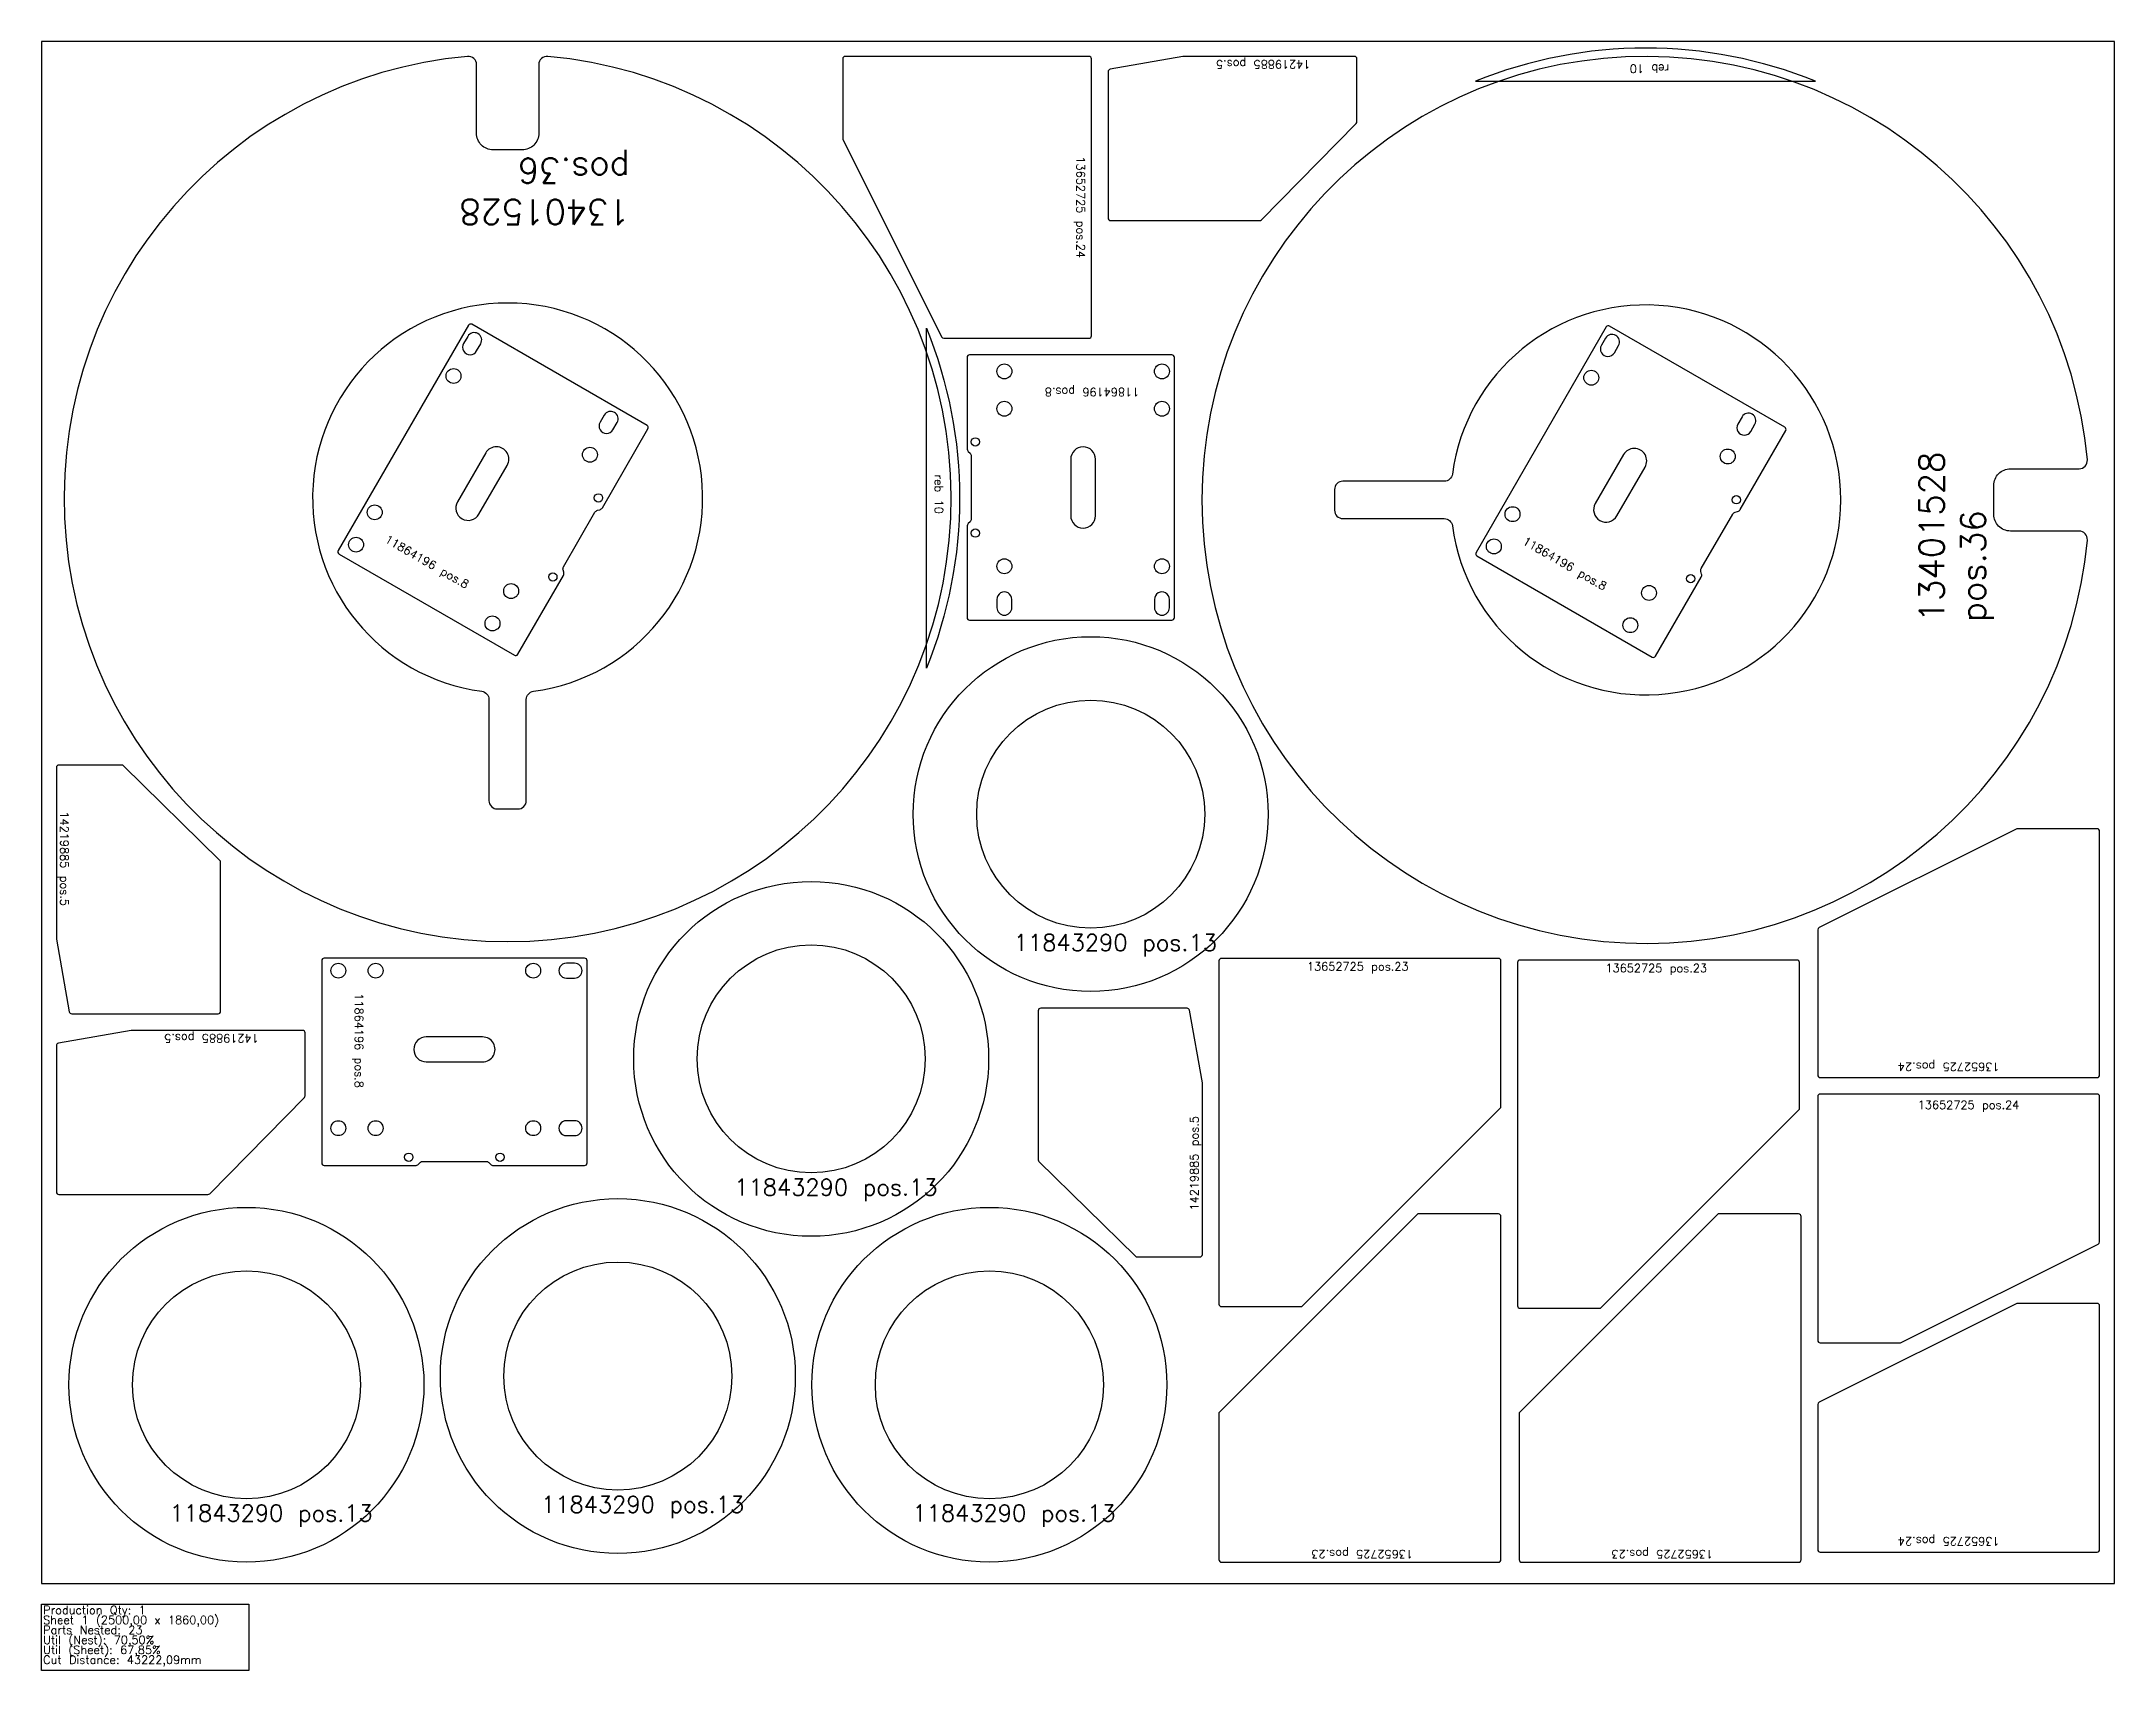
# Model space of a CAD drawing. Header units: millimetres. Extents: x 0 to 2500, y -105 to 1860.
import ezdxf

# ---------------------------------------------------------------- set-up
doc = ezdxf.new("R2010")
doc.units = ezdxf.units.MM
for name, color, linetype in [('11843290', 7, 'Continuous'), ('11864196', 7, 'Continuous'), ('13401528', 7, 'Continuous'), ('13652725', 7, 'Continuous'), ('14219885', 7, 'Continuous'), ('Rebaixo', 6, 'Continuous'), ('sheet', 24, 'Continuous'), ('Stats', 7, 'Continuous'), ('Texto', 7, 'Continuous')]:
    doc.layers.add(name, color=color, linetype=linetype)
doc.styles.get("Standard").update_dxf_attribs({"font": 'txt.shx'})

msp = doc.modelspace()

# ---------------------------------------------------------------- linework, layer by layer
at = {"layer": '11843290', "color": 231}
for centre, radius in [((1265.3, 928), 214), ((1265.3, 928), 137.5), ((928.2, 632.8), 214), ((928.2, 632.8), 137.5), ((247.2, 239.7), 214), ((695.1, 250.2), 214), ((1143.1, 239.7), 214), ((247.2, 239.7), 137.5), ((695.1, 250.2), 137.5), ((1143.1, 239.7), 137.5)]:
    msp.add_circle(centre, radius, dxfattribs=at)
at = {"layer": '11864196', "color": 231}
for points in [[(731.4, 1392.7, 0.414214), (730.3, 1396.8), (519, 1518.8, 0.414214), (514.9, 1517.7), (357.9, 1245.8, 0.414214), (359, 1241.7), (570.3, 1119.7, 0.414214), (574.4, 1120.8), (629.4, 1216, 0.198912), (629.9, 1219.8), (629.1, 1222.6, -0.198912), (629.6, 1226.4), (667.5, 1292.1, -0.198912), (670.6, 1294.5), (673.4, 1295.2, 0.198912), (676.4, 1297.5)], [(509.1, 1495.7, 1.000022), (524.7, 1486.7), (529.7, 1495.3, 0.999978), (514.1, 1504.3)], [(2103.5, 1390.6, 0.414214), (2102.4, 1394.7), (1891.1, 1516.7, 0.414214), (1887, 1515.6), (1730, 1243.6, 0.414214), (1731.1, 1239.5), (1942.4, 1117.5, 0.414214), (1946.5, 1118.6), (2001.5, 1213.8, 0.198912), (2002, 1217.6), (2001.2, 1220.5, -0.198912), (2001.7, 1224.3), (2039.7, 1290, -0.198912), (2042.7, 1292.3), (2045.5, 1293, 0.198912), (2048.6, 1295.4)], [(1881.2, 1493.5, 1.000044), (1896.8, 1484.5), (1901.8, 1493.2, 0.999956), (1886.2, 1502.2)], [(1116.2, 1165, 0.414214), (1119.2, 1162), (1363.2, 1162, 0.414214), (1366.2, 1165), (1366.2, 1479, 0.414214), (1363.2, 1482), (1119.2, 1482, 0.414214), (1116.2, 1479), (1116.2, 1369.1, 0.198912), (1117.7, 1365.5), (1119.8, 1363.5, -0.198912), (1121.2, 1359.9), (1121.2, 1284.1, -0.198912), (1119.8, 1280.5), (1117.7, 1278.5, 0.198912), (1116.2, 1274.9)], [(673.6, 1400.7, 1.000022), (689.2, 1391.7), (694.2, 1400.3, 0.999978), (678.6, 1409.3)], [(2045.8, 1398.5, 1.000045), (2061.3, 1389.5), (2066.3, 1398.2, 0.999956), (2050.8, 1407.2)], [(501.7, 1304.8, 0.999985), (527.6, 1289.8), (561.6, 1348.7, 1.000015), (535.7, 1363.7)], [(1271.2, 1356, 0.999988), (1241.2, 1356), (1241.2, 1288, 0.999969), (1271.2, 1288)], [(1873.8, 1302.7, 0.999986), (1899.8, 1287.7), (1933.8, 1346.6, 1.000016), (1907.8, 1361.6)], [(1170.2, 1187, 1.00004), (1152.2, 1187), (1152.2, 1177, 0.99996), (1170.2, 1177)], [(1360.2, 1187, 1.00004), (1342.2, 1187), (1342.2, 1177, 0.99996), (1360.2, 1177)], [(655, 504.2, 0.414214), (658, 507.2), (658, 751.2, 0.414214), (655, 754.2), (341, 754.2, 0.414214), (338, 751.2), (338, 507.2, 0.414214), (341, 504.2), (450.9, 504.2, 0.198912), (454.5, 505.6), (456.5, 507.7, -0.198912), (460.1, 509.2), (535.9, 509.2, -0.198912), (539.5, 507.7), (541.5, 505.6, 0.198912), (545.1, 504.2)], [(633, 748.2, 1.000044), (633, 730.2), (643, 730.2, 0.999956), (643, 748.2)], [(464, 659.2, 0.999985), (464, 629.2), (532, 629.2, 1.000015), (532, 659.2)], [(633, 558.2, 1.000044), (633, 540.2), (643, 540.2, 0.999956), (643, 558.2)]]:
    msp.add_lwpolyline(points, format="xyb", close=True, dxfattribs=at)
for centre, radius in [((496.9, 1456.5), 9), ((1161.2, 1462), 9), ((1351.2, 1462), 9), ((1869, 1454.4), 9), ((1161.2, 1417), 9), ((1351.2, 1417), 9), ((1126.2, 1377), 5), ((661.4, 1361.5), 9), ((2033.6, 1359.4), 9), ((401.9, 1292), 9), ((671.7, 1309.4), 5), ((2043.9, 1307.2), 5), ((1774, 1289.8), 9), ((379.4, 1253), 9), ((1126.2, 1267), 5), ((1751.5, 1250.9), 9), ((1161.2, 1227), 9), ((1351.2, 1227), 9), ((566.4, 1197), 9), ((616.7, 1214.1), 5), ((1938.6, 1194.8), 9), ((1988.9, 1212), 5), ((543.9, 1158), 9), ((1916.1, 1155.9), 9), ((358, 739.2), 9), ((403, 739.2), 9), ((593, 739.2), 9), ((358, 549.2), 9), ((403, 549.2), 9), ((593, 549.2), 9), ((443, 514.2), 5), ((553, 514.2), 5)]:
    msp.add_circle(centre, radius, dxfattribs=at)
at = {"layer": '13401528', "color": 2}
for points in [[(513.8, 1842, 22.059932), (610.6, 1842, 0.441006), (599.7, 1832), (599.7, 1749.2, -0.414214), (579.7, 1729.2), (544.7, 1729.2, -0.414214), (524.7, 1749.2), (524.7, 1832, 0.441006)], [(2467.2, 1355.4, 22.059932), (2467.2, 1258.6, 0.441006), (2457.3, 1269.5), (2374.4, 1269.5, -0.414214), (2354.4, 1289.5), (2354.4, 1324.5, -0.414214), (2374.4, 1344.5), (2457.3, 1344.5, 0.441006)], [(593.4, 1076.2, 15.010302), (531, 1076.2, -0.375761), (539.7, 1066.3), (539.7, 944.2, 0.414214), (549.7, 934.2), (574.7, 934.2, 0.414214), (584.7, 944.2), (584.7, 1066.3, -0.375761)], [(1701.5, 1275.8, 15.010302), (1701.5, 1338.2, -0.375761), (1691.6, 1329.5), (1569.4, 1329.5, 0.414214), (1559.4, 1319.5), (1559.4, 1294.5, 0.414214), (1569.4, 1284.5), (1691.6, 1284.5, -0.375761)]]:
    msp.add_lwpolyline(points, format="xyb", close=True, dxfattribs=at)
at = {"layer": '13652725', "color": 231}
for points in [[(966.3, 1839), (966.3, 1742), (1085.5, 1503.7, 0.284079), (1088.1, 1502), (1263.3, 1502, 0.414214), (1266.3, 1505), (1266.3, 1839, 0.414214), (1263.3, 1842), (969.3, 1842, 0.414214)], [(2479, 910.3), (2382, 910.3), (2143.7, 791.1, 0.284079), (2142, 788.4), (2142, 613.3, 0.414214), (2145, 610.3), (2479, 610.3, 0.414214), (2482, 613.3), (2482, 907.3, 0.414214)], [(1420, 337, 0.414214), (1423, 334), (1520, 334), (1760, 574), (1760, 751, 0.414214), (1757, 754), (1423, 754, 0.414214), (1420, 751)], [(1780, 335, 0.414214), (1783, 332), (1880, 332), (2120, 572), (2120, 749, 0.414214), (2117, 752), (1783, 752, 0.414214), (1780, 749)], [(2145, 290.3), (2242, 290.3), (2480.3, 409.4, 0.284079), (2482, 412.1), (2482, 587.3, 0.414214), (2479, 590.3), (2145, 590.3, 0.414214), (2142, 587.3), (2142, 293.3, 0.414214)], [(1760, 442.7, 0.414214), (1757, 445.7), (1660, 445.7), (1420, 205.7), (1420, 28.7, 0.414214), (1423, 25.7), (1757, 25.7, 0.414214), (1760, 28.7)], [(2122, 442.7, 0.414214), (2119, 445.7), (2022, 445.7), (1782, 205.7), (1782, 28.7, 0.414214), (1785, 25.7), (2119, 25.7, 0.414214), (2122, 28.7)], [(2479, 337.9), (2382, 337.9), (2143.7, 218.7, 0.284079), (2142, 216.1), (2142, 40.9, 0.414214), (2145, 37.9), (2479, 37.9, 0.414214), (2482, 40.9), (2482, 334.9, 0.414214)]]:
    msp.add_lwpolyline(points, format="xyb", close=True, dxfattribs=at)
at = {"layer": '14219885', "color": 231}
for points in [[(1376.3, 1842), (1288.8, 1826.4, 0.363572), (1286.3, 1823.5), (1286.3, 1647, 0.414214), (1289.3, 1644), (1469, 1644, 0.201135), (1471.2, 1644.9), (1585.4, 1761.1, 0.196692), (1586.3, 1763.2), (1586.3, 1839, 0.414214), (1583.3, 1842)], [(18, 777.2), (33.6, 689.7, 0.363572), (36.5, 687.2), (213, 687.2, 0.414214), (216, 690.2), (216, 869.9, 0.201135), (215.1, 872.1), (98.9, 986.3, 0.196692), (96.8, 987.2), (21, 987.2, 0.414214), (18, 984.2)], [(1400, 603.9), (1384.5, 691.4, 0.363572), (1381.5, 693.9), (1205, 693.9, 0.414214), (1202, 690.9), (1202, 511.2, 0.201135), (1202.9, 509), (1319.2, 394.8, 0.196692), (1321.3, 393.9), (1397, 393.9, 0.414214), (1400, 396.9)], [(108, 667.2), (20.5, 651.6, 0.363572), (18, 648.7), (18, 472.2, 0.414214), (21, 469.2), (200.7, 469.2, 0.201135), (202.9, 470.1), (317.1, 586.3, 0.196692), (318, 588.4), (318, 664.2, 0.414214), (315, 667.2)]]:
    msp.add_lwpolyline(points, format="xyb", close=True, dxfattribs=at)
at = {"layer": 'Rebaixo', "color": 2}
for points in [[(1729.5, 1812), (2139.3, 1812, 0.19518)], [(1067.2, 1104.2), (1067.2, 1514.1, -0.19518)]]:
    msp.add_lwpolyline(points, format="xyb", close=True, dxfattribs=at)
at = {"layer": 'sheet', "color": 7}
msp.add_lwpolyline([(0, 0), (2500, 0), (2500, 1860), (0, 1860)], close=True, dxfattribs=at)
at = {"layer": 'Stats', "color": 151}
msp.add_lwpolyline([(0, -25), (250, -25), (250, -105), (0, -105), (0, -25)], close=True, dxfattribs=at)

# ---------------------------------------------------------------- texts
at = {"layer": 'Rebaixo', "color": 2, "char_height": 10}
for insert, attachment_point, rotation in [((1962.9, 1822), 1, 180), ((1077.2, 1337.7), 7, 270)]:
    msp.add_mtext_dynamic_manual_height_columns('reb 10', width=90.975, gutter_width=12.5, heights=[0], dxfattribs=dict(at, insert=insert, attachment_point=attachment_point, rotation=rotation))
at = {"layer": 'Stats', "color": 60}
for s, p in [('Sheet 1 (2500,00 x 1860,00)', (2, -49)), ('Production Qty: 1', (2, -37)), ('Parts Nested: 23', (2, -61)), ('Util (Nest): 70,50%', (2, -73)), ('Util (Sheet): 67,85%', (2, -85)), ('Cut Distance: 43222,09mm', (2, -97))]:
    msp.add_text(s, height=10, dxfattribs=at).set_placement(p)
at = {"layer": 'Texto', "color": 231, "char_height": 10, "attachment_point": 1}
for s, insert, width, rotation in [('14219885 pos.5', (1530.3, 1827.3), 277.851, 180), ('13652725 pos.24', (1258.3, 1721.3), 122.875, 270), ('11864196 pos.8', (1323.9, 1432), 149.184, 180), ('11864196 pos.8', (418.1, 1265.3), 149.184, 330), ('11864196 pos.8', (1790.2, 1263.1), 149.184, 330), ('14219885 pos.5', (32.7, 931.2), 277.851, 270), ('11864196 pos.8', (388, 711.8), 149.184, 270), ('14219885 pos.5', (262, 652.5), 277.851, 180), ('13652725 pos.24', (2361.3, 618.2), 122.875, 180), ('14219885 pos.5', (1385.3, 449.9), 277.851, 90), ('13652725 pos.24', (2361.3, 45.9), 122.875, 180), ('13652725 pos.23', (1654, 30.4), 122.875, 180), ('13652725 pos.23', (2015.9, 30.4), 122.875, 180)]:
    msp.add_mtext(s, dxfattribs=dict(at, insert=insert, width=width, rotation=rotation))
at = {"layer": 'Texto', "color": 2, "char_height": 30, "width": 323.315, "attachment_point": 1}
for insert, rotation in [((709.6, 1639.2), 180), ((2264.5, 1159.5), 90)]:
    msp.add_mtext('13401528 pos.36', dxfattribs=dict(at, insert=insert, rotation=rotation))
at = {"layer": 'Texto', "color": 231, "attachment_point": 1}
for s, insert, char_height, width in [('11843290 pos.13', (1172.6, 783.1), 20, 287.04), ('13652725 pos.23', (1526.1, 749.3), 10, 122.875), ('13652725 pos.23', (1886.1, 747.3), 10, 122.875), ('13652725 pos.24', (2262.7, 582.3), 10, 122.875), ('11843290 pos.13', (835.6, 488), 20, 287.04), ('11843290 pos.13', (602.5, 105.4), 20, 287.04), ('11843290 pos.13', (154.5, 94.9), 20, 287.04), ('11843290 pos.13', (1050.4, 94.9), 20, 287.04)]:
    msp.add_mtext(s, dxfattribs=dict(at, insert=insert, char_height=char_height, width=width))

doc.saveas('drawing.dxf')
